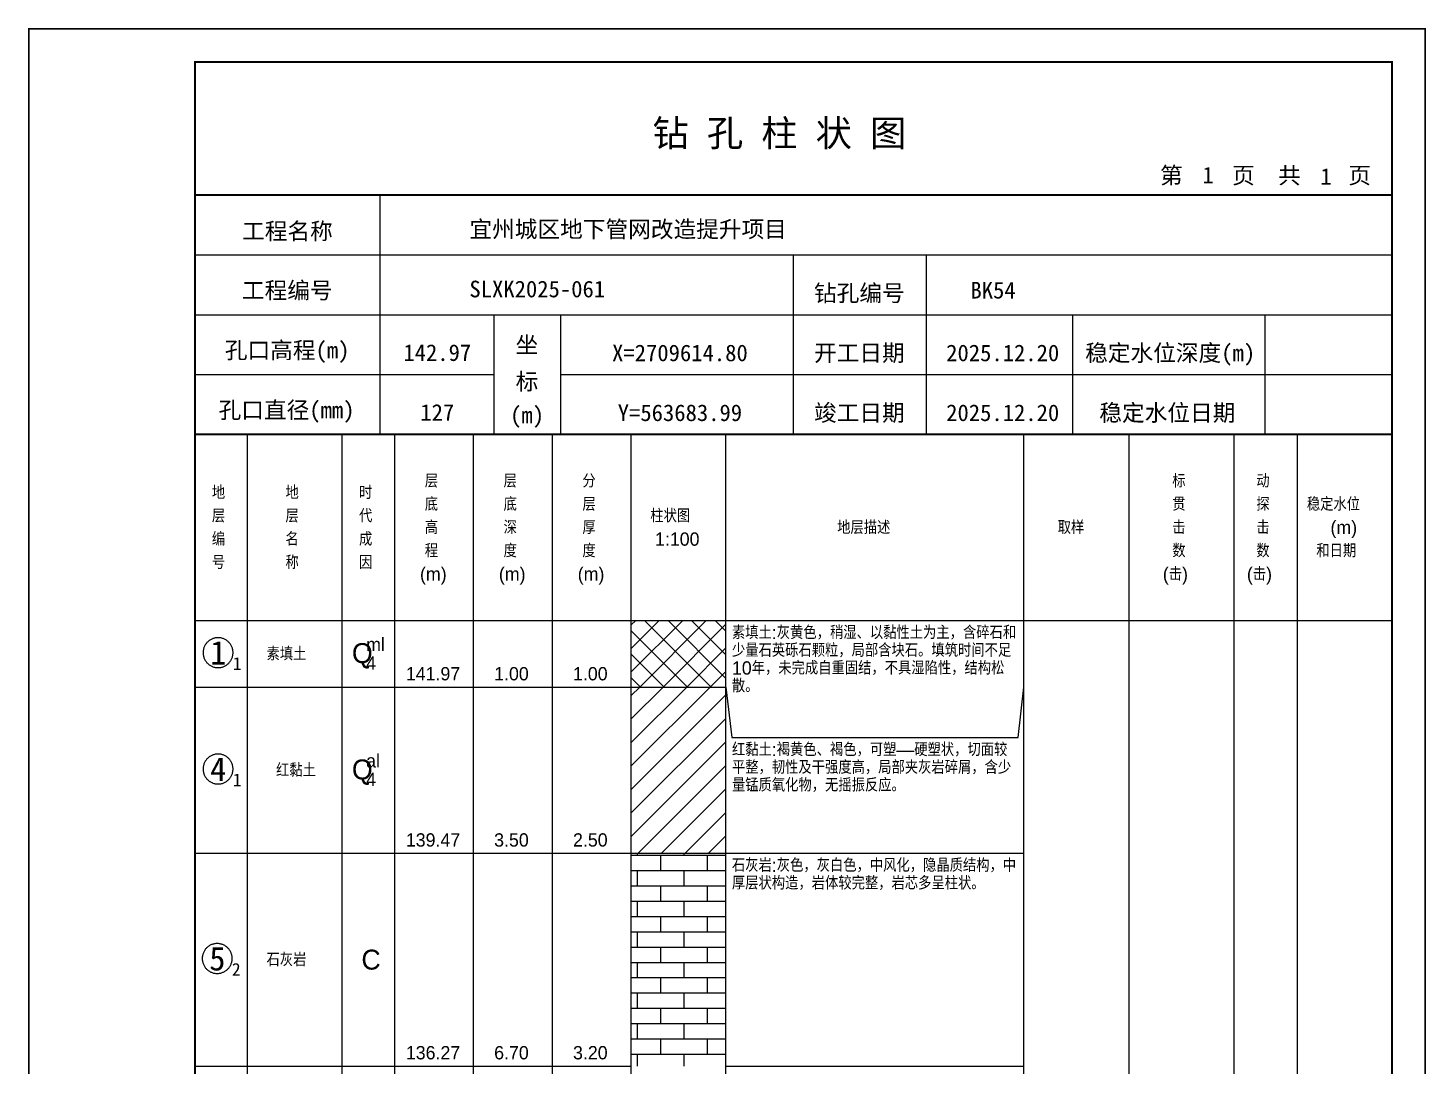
# Model space of a CAD drawing. Header units: millimetres. Extents: x 12489 to 89920, y 4630 to 4927.
# Drawn here: x 24149.3 to 24359.6, y 4770.7 to 4926.8 of the extents above; entities that cross this region are included whole.
import ezdxf
from ezdxf.enums import TextEntityAlignment as Align

# ---------------------------------------------------------------- set-up
doc = ezdxf.new("R2010")
doc.units = ezdxf.units.MM
doc.layers.add('ZZT_TC', color=7, linetype='Continuous')
doc.styles.add('成果图图块', font='', dxfattribs={"height": 2.5})
doc.styles.add('成果图模板', font='')
doc.styles.add('成果图模板标题', font='simhei.ttf')
doc.styles.add('成果图表体', font='Comfont.shx', dxfattribs={"height": 2, "bigfont": 'Hztxt12a.shx'})
doc.styles.get('成果图图块').set_extended_font_data('FangSong_GB2312')
doc.styles.get('成果图模板').set_extended_font_data('FangSong_GB2312')

# ---------------------------------------------------------------- blocks, each defined once
blk = doc.blocks.new('DCBH-1-1-1022', base_point=(0.3, -0.11))
at = {"layer": 'ZZT_TC', "color": 7}
blk.add_polyline3d([(-0.19, 2.31, 0), (-0.3, 2.31, 0), (-0.41, 2.3, 0), (-0.52, 2.29, 0), (-0.63, 2.27, 0), (-0.73, 2.24, 0), (-0.84, 2.21, 0), (-0.95, 2.18, 0), (-1.05, 2.14, 0), (-1.15, 2.09, 0), (-1.25, 2.04, 0), (-1.35, 1.99, 0), (-1.44, 1.93, 0), (-1.53, 1.87, 0), (-1.62, 1.8, 0), (-1.7, 1.73, 0), (-1.78, 1.65, 0), (-1.86, 1.57, 0), (-1.93, 1.49, 0), (-2, 1.4, 0), (-2.06, 1.31, 0), (-2.12, 1.22, 0), (-2.17, 1.12, 0), (-2.22, 1.02, 0), (-2.27, 0.92, 0), (-2.31, 0.82, 0), (-2.34, 0.71, 0), (-2.37, 0.61, 0), (-2.4, 0.5, 0), (-2.41, 0.39, 0), (-2.43, 0.28, 0), (-2.44, 0.17, 0), (-2.44, 0.06, 0), (-2.44, -0.05, 0), (-2.43, -0.16, 0), (-2.41, -0.27, 0), (-2.4, -0.38, 0), (-2.37, -0.49, 0), (-2.34, -0.6, 0), (-2.31, -0.7, 0), (-2.27, -0.8, 0), (-2.22, -0.9, 0), (-2.17, -1, 0), (-2.12, -1.1, 0), (-2.06, -1.19, 0), (-2, -1.28, 0), (-1.93, -1.37, 0), (-1.86, -1.45, 0), (-1.78, -1.53, 0), (-1.7, -1.61, 0), (-1.62, -1.68, 0), (-1.53, -1.75, 0), (-1.44, -1.81, 0), (-1.35, -1.87, 0), (-1.25, -1.93, 0), (-1.15, -1.98, 0), (-1.05, -2.02, 0), (-0.95, -2.06, 0), (-0.84, -2.1, 0), (-0.73, -2.13, 0), (-0.63, -2.15, 0), (-0.52, -2.17, 0), (-0.41, -2.18, 0), (-0.3, -2.19, 0), (-0.19, -2.19, 0), (-0.08, -2.19, 0), (0.03, -2.18, 0), (0.14, -2.17, 0), (0.25, -2.15, 0), (0.36, -2.13, 0), (0.47, -2.1, 0), (0.57, -2.06, 0), (0.67, -2.02, 0), (0.77, -1.98, 0), (0.87, -1.93, 0), (0.97, -1.87, 0), (1.06, -1.81, 0), (1.15, -1.75, 0), (1.24, -1.68, 0), (1.32, -1.61, 0), (1.4, -1.53, 0), (1.48, -1.45, 0), (1.55, -1.37, 0), (1.62, -1.28, 0), (1.68, -1.19, 0), (1.74, -1.1, 0), (1.8, -1, 0), (1.85, -0.9, 0), (1.89, -0.8, 0), (1.93, -0.7, 0), (1.97, -0.6, 0), (2, -0.49, 0), (2.02, -0.38, 0), (2.04, -0.27, 0), (2.05, -0.16, 0), (2.06, -0.05, 0), (2.06, 0.06, 0), (2.06, 0.17, 0), (2.05, 0.28, 0), (2.04, 0.39, 0), (2.02, 0.5, 0), (2, 0.61, 0), (1.97, 0.71, 0), (1.93, 0.82, 0), (1.89, 0.92, 0), (1.85, 1.02, 0), (1.8, 1.12, 0), (1.74, 1.22, 0), (1.68, 1.31, 0), (1.62, 1.4, 0), (1.55, 1.49, 0), (1.48, 1.57, 0), (1.4, 1.65, 0), (1.32, 1.73, 0), (1.24, 1.8, 0), (1.15, 1.87, 0), (1.06, 1.93, 0), (0.97, 1.99, 0), (0.87, 2.04, 0), (0.77, 2.09, 0), (0.67, 2.14, 0), (0.57, 2.18, 0), (0.47, 2.21, 0), (0.36, 2.24, 0), (0.25, 2.27, 0), (0.14, 2.29, 0), (0.03, 2.3, 0), (-0.08, 2.31, 0), (-0.19, 2.31, 0)], dxfattribs=at)
at = {"style": '成果图图块'}
blk.add_text('1', height=3.57, dxfattribs=at).set_placement((-0.16, -1.74), align=Align.CENTER)
blk.add_text('1', height=1.91, dxfattribs=at).set_placement((2.03, -2.53))
blk = doc.blocks.new('DCBH-1-1-1023', base_point=(0.3, -0.11))
at = {"layer": 'ZZT_TC', "color": 7}
blk.add_polyline3d([(-0.19, 2.31, 0), (-0.3, 2.31, 0), (-0.41, 2.3, 0), (-0.52, 2.29, 0), (-0.63, 2.27, 0), (-0.73, 2.24, 0), (-0.84, 2.21, 0), (-0.95, 2.18, 0), (-1.05, 2.14, 0), (-1.15, 2.09, 0), (-1.25, 2.04, 0), (-1.35, 1.99, 0), (-1.44, 1.93, 0), (-1.53, 1.87, 0), (-1.62, 1.8, 0), (-1.7, 1.73, 0), (-1.78, 1.65, 0), (-1.86, 1.57, 0), (-1.93, 1.49, 0), (-2, 1.4, 0), (-2.06, 1.31, 0), (-2.12, 1.22, 0), (-2.17, 1.12, 0), (-2.22, 1.02, 0), (-2.27, 0.92, 0), (-2.31, 0.82, 0), (-2.34, 0.71, 0), (-2.37, 0.61, 0), (-2.4, 0.5, 0), (-2.41, 0.39, 0), (-2.43, 0.28, 0), (-2.44, 0.17, 0), (-2.44, 0.06, 0), (-2.44, -0.05, 0), (-2.43, -0.16, 0), (-2.41, -0.27, 0), (-2.4, -0.38, 0), (-2.37, -0.49, 0), (-2.34, -0.6, 0), (-2.31, -0.7, 0), (-2.27, -0.8, 0), (-2.22, -0.9, 0), (-2.17, -1, 0), (-2.12, -1.1, 0), (-2.06, -1.19, 0), (-2, -1.28, 0), (-1.93, -1.37, 0), (-1.86, -1.45, 0), (-1.78, -1.53, 0), (-1.7, -1.61, 0), (-1.62, -1.68, 0), (-1.53, -1.75, 0), (-1.44, -1.81, 0), (-1.35, -1.87, 0), (-1.25, -1.93, 0), (-1.15, -1.98, 0), (-1.05, -2.02, 0), (-0.95, -2.06, 0), (-0.84, -2.1, 0), (-0.73, -2.13, 0), (-0.63, -2.15, 0), (-0.52, -2.17, 0), (-0.41, -2.18, 0), (-0.3, -2.19, 0), (-0.19, -2.19, 0), (-0.08, -2.19, 0), (0.03, -2.18, 0), (0.14, -2.17, 0), (0.25, -2.15, 0), (0.36, -2.13, 0), (0.47, -2.1, 0), (0.57, -2.06, 0), (0.67, -2.02, 0), (0.77, -1.98, 0), (0.87, -1.93, 0), (0.97, -1.87, 0), (1.06, -1.81, 0), (1.15, -1.75, 0), (1.24, -1.68, 0), (1.32, -1.61, 0), (1.4, -1.53, 0), (1.48, -1.45, 0), (1.55, -1.37, 0), (1.62, -1.28, 0), (1.68, -1.19, 0), (1.74, -1.1, 0), (1.8, -1, 0), (1.85, -0.9, 0), (1.89, -0.8, 0), (1.93, -0.7, 0), (1.97, -0.6, 0), (2, -0.49, 0), (2.02, -0.38, 0), (2.04, -0.27, 0), (2.05, -0.16, 0), (2.06, -0.05, 0), (2.06, 0.06, 0), (2.06, 0.17, 0), (2.05, 0.28, 0), (2.04, 0.39, 0), (2.02, 0.5, 0), (2, 0.61, 0), (1.97, 0.71, 0), (1.93, 0.82, 0), (1.89, 0.92, 0), (1.85, 1.02, 0), (1.8, 1.12, 0), (1.74, 1.22, 0), (1.68, 1.31, 0), (1.62, 1.4, 0), (1.55, 1.49, 0), (1.48, 1.57, 0), (1.4, 1.65, 0), (1.32, 1.73, 0), (1.24, 1.8, 0), (1.15, 1.87, 0), (1.06, 1.93, 0), (0.97, 1.99, 0), (0.87, 2.04, 0), (0.77, 2.09, 0), (0.67, 2.14, 0), (0.57, 2.18, 0), (0.47, 2.21, 0), (0.36, 2.24, 0), (0.25, 2.27, 0), (0.14, 2.29, 0), (0.03, 2.3, 0), (-0.08, 2.31, 0), (-0.19, 2.31, 0)], dxfattribs=at)
at = {"style": '成果图图块'}
blk.add_text('4', height=3.57, dxfattribs=at).set_placement((-0.16, -1.74), align=Align.CENTER)
blk.add_text('1', height=1.91, dxfattribs=at).set_placement((2.03, -2.53))
blk = doc.blocks.new('DCBH-1-1-1024', base_point=(0.43, -0.11))
at = {"layer": 'ZZT_TC', "color": 7}
blk.add_polyline3d([(-0.19, 2.31, 0), (-0.3, 2.31, 0), (-0.41, 2.3, 0), (-0.52, 2.29, 0), (-0.63, 2.27, 0), (-0.73, 2.24, 0), (-0.84, 2.21, 0), (-0.95, 2.18, 0), (-1.05, 2.14, 0), (-1.15, 2.09, 0), (-1.25, 2.04, 0), (-1.35, 1.99, 0), (-1.44, 1.93, 0), (-1.53, 1.87, 0), (-1.62, 1.8, 0), (-1.7, 1.73, 0), (-1.78, 1.65, 0), (-1.86, 1.57, 0), (-1.93, 1.49, 0), (-2, 1.4, 0), (-2.06, 1.31, 0), (-2.12, 1.22, 0), (-2.17, 1.12, 0), (-2.22, 1.02, 0), (-2.27, 0.92, 0), (-2.31, 0.82, 0), (-2.34, 0.71, 0), (-2.37, 0.61, 0), (-2.4, 0.5, 0), (-2.41, 0.39, 0), (-2.43, 0.28, 0), (-2.44, 0.17, 0), (-2.44, 0.06, 0), (-2.44, -0.05, 0), (-2.43, -0.16, 0), (-2.41, -0.27, 0), (-2.4, -0.38, 0), (-2.37, -0.49, 0), (-2.34, -0.6, 0), (-2.31, -0.7, 0), (-2.27, -0.8, 0), (-2.22, -0.9, 0), (-2.17, -1, 0), (-2.12, -1.1, 0), (-2.06, -1.19, 0), (-2, -1.28, 0), (-1.93, -1.37, 0), (-1.86, -1.45, 0), (-1.78, -1.53, 0), (-1.7, -1.61, 0), (-1.62, -1.68, 0), (-1.53, -1.75, 0), (-1.44, -1.81, 0), (-1.35, -1.87, 0), (-1.25, -1.93, 0), (-1.15, -1.98, 0), (-1.05, -2.02, 0), (-0.95, -2.06, 0), (-0.84, -2.1, 0), (-0.73, -2.13, 0), (-0.63, -2.15, 0), (-0.52, -2.17, 0), (-0.41, -2.18, 0), (-0.3, -2.19, 0), (-0.19, -2.19, 0), (-0.08, -2.19, 0), (0.03, -2.18, 0), (0.14, -2.17, 0), (0.25, -2.15, 0), (0.36, -2.13, 0), (0.47, -2.1, 0), (0.57, -2.06, 0), (0.67, -2.02, 0), (0.77, -1.98, 0), (0.87, -1.93, 0), (0.97, -1.87, 0), (1.06, -1.81, 0), (1.15, -1.75, 0), (1.24, -1.68, 0), (1.32, -1.61, 0), (1.4, -1.53, 0), (1.48, -1.45, 0), (1.55, -1.37, 0), (1.62, -1.28, 0), (1.68, -1.19, 0), (1.74, -1.1, 0), (1.8, -1, 0), (1.85, -0.9, 0), (1.89, -0.8, 0), (1.93, -0.7, 0), (1.97, -0.6, 0), (2, -0.49, 0), (2.02, -0.38, 0), (2.04, -0.27, 0), (2.05, -0.16, 0), (2.06, -0.05, 0), (2.06, 0.06, 0), (2.06, 0.17, 0), (2.05, 0.28, 0), (2.04, 0.39, 0), (2.02, 0.5, 0), (2, 0.61, 0), (1.97, 0.71, 0), (1.93, 0.82, 0), (1.89, 0.92, 0), (1.85, 1.02, 0), (1.8, 1.12, 0), (1.74, 1.22, 0), (1.68, 1.31, 0), (1.62, 1.4, 0), (1.55, 1.49, 0), (1.48, 1.57, 0), (1.4, 1.65, 0), (1.32, 1.73, 0), (1.24, 1.8, 0), (1.15, 1.87, 0), (1.06, 1.93, 0), (0.97, 1.99, 0), (0.87, 2.04, 0), (0.77, 2.09, 0), (0.67, 2.14, 0), (0.57, 2.18, 0), (0.47, 2.21, 0), (0.36, 2.24, 0), (0.25, 2.27, 0), (0.14, 2.29, 0), (0.03, 2.3, 0), (-0.08, 2.31, 0), (-0.19, 2.31, 0)], dxfattribs=at)
at = {"style": '成果图图块'}
blk.add_text('5', height=3.57, dxfattribs=at).set_placement((-0.16, -1.74), align=Align.CENTER)
blk.add_text('2', height=1.91, dxfattribs=at).set_placement((2.03, -2.53))
blk = doc.blocks.new('钻孔柱状图路桥昇龙制图梁世成校核莫家里.dwg54', base_point=(25, 236))
for p, q in [((52.82, 236), (52.82, 272)), ((25, 263), (205, 263)), ((115, 236), (115, 263)), ((135, 236), (135, 263)), ((25, 254), (205, 254)), ((70, 236), (70, 254)), ((80, 236), (80, 254)), ((157, 236), (157, 254)), ((185.95, 236), (185.95, 254)), ((25, 245), (70, 245)), ((80, 245), (205, 245))]:
    blk.add_line(p, q)
for points, const_width in [([(0, 0), (210, 0), (210, 297), (0, 297)], 0.25), ([(25, 5), (205, 5), (205, 292), (25, 292)], 0.3)]:
    blk.add_lwpolyline(points, close=True, dxfattribs=dict(const_width=const_width))
at = {"const_width": 0.3}
for points in [[(25, 272), (205, 272)], [(25, 236), (205, 236)]]:
    blk.add_lwpolyline(points, dxfattribs=at)
for s, height, style, p in [('钻 孔 柱 状 图', 4, '成果图模板标题', (93.8, 279.31)), ('第', 2.5, '成果图模板', (170.12, 273.7)), ('页', 2.5, '成果图模板', (180.96, 273.7)), ('共', 2.5, '成果图模板', (187.88, 273.7)), ('页', 2.5, '成果图模板', (198.44, 273.7)), ('工程名称', 2.5, '成果图模板', (32.07, 265.32)), ('宜州城区地下管网改造提升项目', 2.5, '成果图模板', (66.26, 265.61)), ('工程编号', 2.5, '成果图模板', (32.05, 256.41)), ('SLXK2025-061', 2.5, '成果图模板', (66.26, 256.61)), ('钻孔编号', 2.5, '成果图模板', (118.08, 256)), ('BK54', 2.5, '成果图模板', (141.61, 256.43)), ('孔口高程(m)', 2.5, '成果图模板', (29.48, 247.41)), ('坐', 2.5, '成果图模板', (73.21, 248.24)), ('开工日期', 2.5, '成果图模板', (118.08, 247)), ('稳定水位深度(m)', 2.5, '成果图模板', (158.86, 247)), ('标', 2.5, '成果图模板', (73.21, 242.7)), ('孔口直径(mm)', 2.5, '成果图模板', (28.54, 238.41)), ('(m) ', 2.5, '成果图模板', (72.38, 237.65)), ('竣工日期', 2.5, '成果图模板', (118.08, 238)), ('稳定水位日期', 2.5, '成果图模板', (160.99, 238))]:
    blk.add_text(s, height=height, dxfattribs=dict(style=style)).set_placement(p)
at = {"style": '成果图模板'}
for s, p in [('1', (177.35, 273.74)), ('1', (195.08, 273.53)), ('142.97', (61.43, 247.04)), ('X=2709614.80', (97.92, 247)), ('2025.12.20', (146.46, 247)), ('127', (61.43, 238.04)), ('Y=563683.99', (97.92, 238)), ('2025.12.20', (146.46, 238))]:
    blk.add_text(s, height=2.5, dxfattribs=at).set_placement(p, align=Align.CENTER)

msp = doc.modelspace()

# ---------------------------------------------------------------- hatches: boundary and pattern name
at = {"linetype": 'Continuous'}
h = msp.add_hatch(dxfattribs=at)
h.set_pattern_fill('GKSTT', scale=0.5, style=0, pattern_type=2)
h.set_pattern_definition([(45, (0, 0), (-1.76776695, 1.76776695), []), (135, (0, 0), (-1.76776695, -1.76776695), [])])
h.paths.add_polyline_path([(24240.06, 4827.71), (24254.29, 4827.71), (24254.29, 4837.71), (24240.06, 4837.71)])
h = msp.add_hatch(dxfattribs=at)
h.set_pattern_fill('GKNXT', scale=0.5, style=0, pattern_type=2)
h.set_pattern_definition([(45, (0, 0), (-1.76776695, 1.76776695), [])])
h.paths.add_polyline_path([(24240.06, 4802.71), (24254.29, 4802.71), (24254.29, 4827.71), (24240.06, 4827.71)])
h = msp.add_hatch(dxfattribs=at)
h.set_pattern_fill('GKSHY', scale=0.5, style=0, pattern_type=2)
h.set_pattern_definition([(0, (0, 0), (0, 2.3), []), (90, (0, 0), (-3.5, 2.3), [2.3, -2.3])])
h.paths.add_polyline_path([(24240.06, 4770.71), (24254.29, 4770.71), (24254.29, 4802.71), (24240.06, 4802.71)])

# ---------------------------------------------------------------- linework, layer by layer
at = {"color": 0}
for p, q in [((24174.45, 4837.71), (24182.35, 4837.71)), ((24174.45, 4827.71), (24174.45, 4837.71)), ((24182.35, 4827.71), (24182.35, 4837.71)), ((24174.45, 4827.71), (24182.35, 4827.71)), ((24174.45, 4827.71), (24182.35, 4827.71)), ((24174.45, 4802.71), (24174.45, 4827.71)), ((24182.35, 4802.71), (24182.35, 4827.71)), ((24174.45, 4802.71), (24182.35, 4802.71)), ((24174.45, 4802.71), (24182.35, 4802.71)), ((24174.45, 4770.71), (24174.45, 4802.71)), ((24182.35, 4770.71), (24182.35, 4802.71)), ((24174.45, 4770.71), (24182.35, 4770.71))]:
    msp.add_line(p, q, dxfattribs=at)
for points in [[(24174.45, 4865.71), (24182.35, 4865.71)], [(24174.45, 4837.71), (24174.45, 4865.71)], [(24182.35, 4837.71), (24182.35, 4865.71)], [(24182.35, 4865.71), (24196.58, 4865.71)], [(24182.35, 4837.71), (24182.35, 4865.71)], [(24196.58, 4837.71), (24196.58, 4865.71)], [(24196.58, 4865.71), (24204.49, 4865.71)], [(24196.58, 4837.71), (24196.58, 4865.71)], [(24204.49, 4837.71), (24204.49, 4865.71)], [(24204.49, 4865.71), (24216.35, 4865.71)], [(24204.49, 4837.71), (24204.49, 4865.71)], [(24216.35, 4837.71), (24216.35, 4865.71)], [(24216.35, 4865.71), (24228.2, 4865.71)], [(24216.35, 4837.71), (24216.35, 4865.71)], [(24228.2, 4837.71), (24228.2, 4865.71)], [(24228.2, 4865.71), (24240.06, 4865.71)], [(24228.2, 4837.71), (24228.2, 4865.71)], [(24240.06, 4837.71), (24240.06, 4865.71)], [(24240.06, 4865.71), (24254.29, 4865.71)], [(24240.06, 4837.71), (24240.06, 4865.71)], [(24254.29, 4837.71), (24254.29, 4865.71)], [(24254.29, 4865.71), (24299.11, 4865.71)], [(24254.29, 4837.71), (24254.29, 4865.71)], [(24299.11, 4837.71), (24299.11, 4865.71)], [(24299.11, 4865.71), (24314.92, 4865.71)], [(24299.11, 4837.71), (24299.11, 4865.71)], [(24314.92, 4837.71), (24314.92, 4865.71)], [(24314.92, 4865.71), (24330.73, 4865.71)], [(24314.92, 4837.71), (24314.92, 4865.71)], [(24330.73, 4837.71), (24330.73, 4865.71)], [(24330.73, 4865.71), (24340.22, 4865.71)], [(24330.73, 4837.71), (24330.73, 4865.71)], [(24340.22, 4837.71), (24340.22, 4865.71)], [(24340.22, 4865.71), (24354.45, 4865.71)], [(24340.22, 4837.71), (24340.22, 4865.71)], [(24354.45, 4837.71), (24354.45, 4865.71)], [(24174.45, 4837.71), (24182.35, 4837.71)], [(24174.45, 4643.71), (24174.45, 4837.71)], [(24174.45, 4837.71), (24182.35, 4837.71)], [(24182.35, 4643.71), (24182.35, 4837.71)], [(24182.35, 4837.71), (24196.58, 4837.71)], [(24182.35, 4643.71), (24182.35, 4837.71)], [(24182.35, 4837.71), (24196.58, 4837.71)], [(24182.35, 4837.71), (24196.58, 4837.71)], [(24182.35, 4827.71), (24182.35, 4837.71)], [(24196.58, 4643.71), (24196.58, 4837.71)], [(24196.58, 4827.71), (24196.58, 4837.71)], [(24196.58, 4837.71), (24204.49, 4837.71)], [(24196.58, 4643.71), (24196.58, 4837.71)], [(24196.58, 4837.71), (24204.49, 4837.71)], [(24196.58, 4837.71), (24204.49, 4837.71)], [(24196.58, 4827.71), (24196.58, 4837.71)], [(24204.49, 4643.71), (24204.49, 4837.71)], [(24204.49, 4827.71), (24204.49, 4837.71)], [(24204.49, 4837.71), (24216.35, 4837.71)], [(24204.49, 4643.71), (24204.49, 4837.71)], [(24204.49, 4837.71), (24216.35, 4837.71)], [(24204.49, 4837.71), (24216.35, 4837.71)], [(24204.49, 4827.71), (24204.49, 4837.71)], [(24216.35, 4643.71), (24216.35, 4837.71)], [(24216.35, 4827.71), (24216.35, 4837.71)], [(24216.35, 4837.71), (24228.2, 4837.71)], [(24216.35, 4643.71), (24216.35, 4837.71)], [(24216.35, 4837.71), (24228.2, 4837.71)], [(24216.35, 4837.71), (24228.2, 4837.71)], [(24216.35, 4827.71), (24216.35, 4837.71)], [(24228.2, 4643.71), (24228.2, 4837.71)], [(24228.2, 4827.71), (24228.2, 4837.71)], [(24228.2, 4837.71), (24240.06, 4837.71)], [(24228.2, 4643.71), (24228.2, 4837.71)], [(24228.2, 4837.71), (24240.06, 4837.71)], [(24228.2, 4837.71), (24240.06, 4837.71)], [(24228.2, 4827.71), (24228.2, 4837.71)], [(24240.06, 4643.71), (24240.06, 4837.71)], [(24240.06, 4827.71), (24240.06, 4837.71)], [(24240.06, 4837.71), (24254.29, 4837.71)], [(24240.06, 4643.71), (24240.06, 4837.71)], [(24240.06, 4837.71), (24254.29, 4837.71)], [(24254.29, 4643.71), (24254.29, 4837.71)], [(24254.29, 4837.71), (24299.11, 4837.71)], [(24254.29, 4643.71), (24254.29, 4837.71)], [(24254.29, 4837.71), (24299.11, 4837.71)], [(24254.29, 4827.71), (24254.29, 4837.71)], [(24299.11, 4643.71), (24299.11, 4837.71)], [(24299.11, 4827.71), (24299.11, 4837.71)], [(24299.11, 4837.71), (24314.92, 4837.71)], [(24299.11, 4643.71), (24299.11, 4837.71)], [(24299.11, 4837.71), (24314.92, 4837.71)], [(24314.92, 4643.71), (24314.92, 4837.71)], [(24314.92, 4837.71), (24330.73, 4837.71)], [(24314.92, 4643.71), (24314.92, 4837.71)], [(24314.92, 4837.71), (24330.73, 4837.71)], [(24330.73, 4643.71), (24330.73, 4837.71)], [(24330.73, 4837.71), (24340.22, 4837.71)], [(24330.73, 4643.71), (24330.73, 4837.71)], [(24330.73, 4837.71), (24340.22, 4837.71)], [(24340.22, 4643.71), (24340.22, 4837.71)], [(24340.22, 4837.71), (24354.45, 4837.71)], [(24340.22, 4643.71), (24340.22, 4837.71)], [(24340.22, 4837.71), (24354.45, 4837.71)], [(24354.45, 4643.71), (24354.45, 4837.71)], [(24182.35, 4827.71), (24196.58, 4827.71)], [(24182.35, 4827.71), (24196.58, 4827.71)], [(24182.35, 4802.71), (24182.35, 4827.71)], [(24196.58, 4802.71), (24196.58, 4827.71)], [(24196.58, 4827.71), (24204.49, 4827.71)], [(24196.58, 4827.71), (24204.49, 4827.71)], [(24196.58, 4802.71), (24196.58, 4827.71)], [(24204.49, 4802.71), (24204.49, 4827.71)], [(24204.49, 4827.71), (24216.35, 4827.71)], [(24204.49, 4827.71), (24216.35, 4827.71)], [(24204.49, 4802.71), (24204.49, 4827.71)], [(24216.35, 4802.71), (24216.35, 4827.71)], [(24216.35, 4827.71), (24228.2, 4827.71)], [(24216.35, 4827.71), (24228.2, 4827.71)], [(24216.35, 4802.71), (24216.35, 4827.71)], [(24228.2, 4802.71), (24228.2, 4827.71)], [(24228.2, 4827.71), (24240.06, 4827.71)], [(24228.2, 4827.71), (24240.06, 4827.71)], [(24228.2, 4802.71), (24228.2, 4827.71)], [(24240.06, 4802.71), (24240.06, 4827.71)], [(24254.29, 4827.71), (24255.19, 4820.11)], [(24254.29, 4802.71), (24254.29, 4827.71)], [(24298.22, 4820.11), (24299.11, 4827.71)], [(24299.11, 4802.71), (24299.11, 4827.71)], [(24255.19, 4820.11), (24298.22, 4820.11)], [(24182.35, 4802.71), (24196.58, 4802.71)], [(24182.35, 4802.71), (24196.58, 4802.71)], [(24182.35, 4770.71), (24182.35, 4802.71)], [(24196.58, 4770.71), (24196.58, 4802.71)], [(24196.58, 4802.71), (24204.49, 4802.71)], [(24196.58, 4802.71), (24204.49, 4802.71)], [(24196.58, 4770.71), (24196.58, 4802.71)], [(24204.49, 4770.71), (24204.49, 4802.71)], [(24204.49, 4802.71), (24216.35, 4802.71)], [(24204.49, 4802.71), (24216.35, 4802.71)], [(24204.49, 4770.71), (24204.49, 4802.71)], [(24216.35, 4770.71), (24216.35, 4802.71)], [(24216.35, 4802.71), (24228.2, 4802.71)], [(24216.35, 4802.71), (24228.2, 4802.71)], [(24216.35, 4770.71), (24216.35, 4802.71)], [(24228.2, 4770.71), (24228.2, 4802.71)], [(24228.2, 4802.71), (24240.06, 4802.71)], [(24228.2, 4802.71), (24240.06, 4802.71)], [(24228.2, 4770.71), (24228.2, 4802.71)], [(24240.06, 4770.71), (24240.06, 4802.71)], [(24254.29, 4802.71), (24299.11, 4802.71)], [(24254.29, 4802.71), (24299.11, 4802.71)], [(24254.29, 4770.71), (24254.29, 4802.71)], [(24299.11, 4770.71), (24299.11, 4802.71)], [(24182.35, 4770.71), (24196.58, 4770.71)], [(24196.58, 4770.71), (24204.49, 4770.71)], [(24204.49, 4770.71), (24216.35, 4770.71)], [(24216.35, 4770.71), (24228.2, 4770.71)], [(24228.2, 4770.71), (24240.06, 4770.71)], [(24254.29, 4770.71), (24299.11, 4770.71)]]:
    msp.add_lwpolyline(points, dxfattribs=at)
at = {"color": 7, "flags": 128}
for points in [[(24240.06, 4827.71), (24254.29, 4827.71)], [(24240.06, 4802.71), (24254.29, 4802.71)]]:
    msp.add_lwpolyline(points, dxfattribs=at)

# ---------------------------------------------------------------- block references
for name, p in [('钻孔柱状图路桥昇龙制图梁世成校核莫家里.dwg54', (24174.45, 4865.71)), ('DCBH-1-1-1022', (24178.4, 4832.71)), ('DCBH-1-1-1023', (24178.4, 4815.21)), ('DCBH-1-1-1024', (24178.4, 4786.71))]:
    msp.add_blockref(name, p)

# ---------------------------------------------------------------- texts
at = {"color": 0, "style": '成果图表体'}
for s, height, p in [('层', 2, (24209, 4857.71)), ('层', 2, (24220.85, 4857.71)), ('分', 2, (24232.71, 4857.71)), ('标', 2, (24321.41, 4857.71)), ('动', 2, (24334.05, 4857.71)), ('地', 2, (24176.98, 4855.96)), ('地', 2, (24188.05, 4855.96)), ('时', 2, (24199.11, 4855.96)), ('底', 2, (24209, 4854.21)), ('底', 2, (24220.85, 4854.21)), ('层', 2, (24232.71, 4854.21)), ('贯', 2, (24321.41, 4854.21)), ('探', 2, (24334.05, 4854.21)), ('稳定水位', 2, (24341.65, 4854.21)), ('层', 2, (24176.98, 4852.46)), ('层', 2, (24188.05, 4852.46)), ('代', 2, (24199.11, 4852.46)), ('高', 2, (24209, 4850.71)), ('深', 2, (24220.85, 4850.71)), ('厚', 2, (24232.71, 4850.71)), ('柱状图', 2, (24242.91, 4852.46)), ('地层描述', 2, (24271.02, 4850.71)), ('取样', 2, (24304.18, 4850.71)), ('击', 2, (24321.41, 4850.71)), ('击', 2, (24334.05, 4850.71)), ('(m)', 2, (24345.2, 4850.71)), ('编', 2, (24176.98, 4848.96)), ('名', 2, (24188.05, 4848.96)), ('成', 2, (24199.11, 4848.96)), ('1:100', 2, (24243.62, 4848.96)), ('程', 2, (24209, 4847.21)), ('度', 2, (24220.85, 4847.21)), ('度', 2, (24232.71, 4847.21)), ('数', 2, (24321.41, 4847.21)), ('数', 2, (24334.05, 4847.21)), ('和日期', 2, (24343.07, 4847.21)), ('号', 2, (24176.98, 4845.46)), ('称', 2, (24188.05, 4845.46)), ('因', 2, (24199.11, 4845.46)), ('(m)', 2, (24208.28, 4843.71)), ('(m)', 2, (24220.14, 4843.71)), ('(m)', 2, (24232, 4843.71)), ('(击)', 2, (24319.99, 4843.71)), ('(击)', 2, (24332.63, 4843.71)), ('素填土', 2, (24185.2, 4831.71)), ('Q', 3, (24198.05, 4831.31)), ('ml', 2, (24200.18, 4833.11)), ('4', 2, (24200.18, 4830.31)), ('141.97', 2, (24206.15, 4828.71)), ('1.00', 2, (24219.43, 4828.71)), ('1.00', 2, (24231.29, 4828.71)), ('Q', 3, (24198.05, 4813.81)), ('al', 2, (24200.18, 4815.61)), ('红黏土', 2, (24186.63, 4814.21)), ('4', 2, (24200.18, 4812.81)), ('139.47', 2, (24206.15, 4803.71)), ('3.50', 2, (24219.43, 4803.71)), ('2.50', 2, (24231.29, 4803.71)), ('石灰岩', 2, (24185.2, 4785.71)), ('C', 3, (24199.47, 4785.21)), ('136.27', 2, (24206.15, 4771.71)), ('6.70', 2, (24219.43, 4771.71)), ('3.20', 2, (24231.29, 4771.71))]:
    msp.add_text(s, height=height, dxfattribs=at).set_placement(p)
at = {"color": 0, "char_height": 2, "width": 43.0292, "attachment_point": 1, "line_spacing_factor": 0.8, "style": '成果图表体'}
for s, insert in [('素填土:灰黄色，稍湿、以黏性土为主，含碎石和少量石英砾石颗粒，局部含块石。填筑时间不足10年，未完成自重固结，不具湿陷性，结构松散。', (24255.19, 4836.91)), ('红黏土:褐黄色、褐色，可塑—硬塑状，切面较平整，韧性及干强度高，局部夹灰岩碎屑，含少量锰质氧化物，无摇振反应。', (24255.19, 4819.31)), ('石灰岩:灰色，灰白色，中风化，隐晶质结构，中厚层状构造，岩体较完整，岩芯多呈柱状。', (24255.19, 4801.91))]:
    msp.add_mtext(s, dxfattribs=dict(at, insert=insert))

doc.saveas('drawing.dxf')
